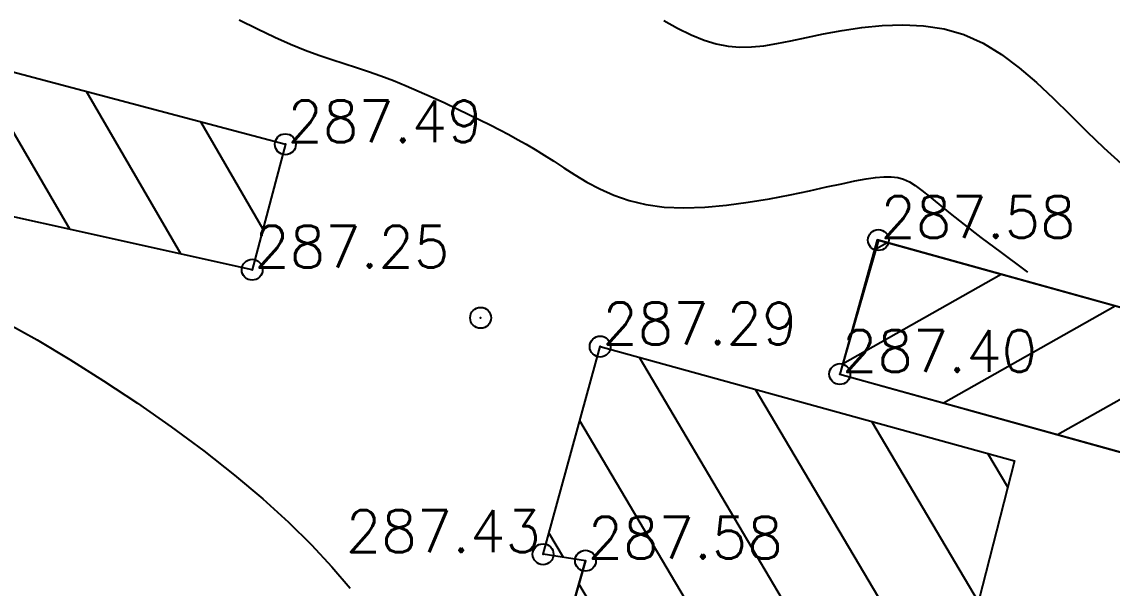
# Model space of a CAD drawing. Header units: millimetres. Extents: x 524954 to 526204, y 9523489 to 9524010.
# Drawn here: x 525927.74 to 525953.82, y 9523738.42 to 9523751.95 of the extents above; entities that cross this region are included whole.
import ezdxf
from ezdxf.enums import TextEntityAlignment as Align

# ---------------------------------------------------------------- set-up
doc = ezdxf.new("R2010")
doc.units = ezdxf.units.MM
doc.header["$PDMODE"] = 32
doc.header["$PDSIZE"] = 0.5
for name, color, linetype in [('Bati', 6, 'Continuous'), ('Bati_H', 1, 'Continuous'), ('Cloture', 7, 'Continuous'), ('CN_01_00', 3, 'Continuous'), ('CN_02_00', 4, 'Continuous'), ('TopoAlt', 3, 'Continuous'), ('TOPOJIS', 7, 'Continuous')]:
    doc.layers.add(name, color=color, linetype=linetype)
doc.styles.add('Simplex 1.0', font='Simplex.shx', dxfattribs={"width": 0.99, "height": 1})

# ---------------------------------------------------------------- blocks, each defined once
blk = doc.blocks.new('TCPOINT M')
at = {"color": 0}
blk.add_point((0, 0), dxfattribs=at)
at = {"layer": 'TopoAlt', "style": 'Simplex 1.0', "width": 0.99}
blk.add_attdef('ALT', (0.15, 0.15), '', height=1, dxfattribs=at)

msp = doc.modelspace()

# ---------------------------------------------------------------- hatches: boundary and pattern name
at = {"layer": 'Bati_H'}
h = msp.add_hatch(dxfattribs=at)
h.set_pattern_fill('_U', color=256, scale=2, angle=-59.8423, style=0, pattern_type=0)
h.set_pattern_definition([(300.157708346, (0, 0), (1.72929171978, 1.0047637274), [])])
h.paths.add_polyline_path([(525934.047, 9523749.028), (525933.253, 9523746.03), (525923.191, 9523748.26), (525924.093, 9523751.665)])
h = msp.add_hatch(dxfattribs=at)
h.set_pattern_fill('_U', color=256, scale=2, angle=29.4835, style=0, pattern_type=0)
h.set_pattern_definition([(29.48347552, (0, 0), (-0.98434504664, 1.74099535587), [])])
h.paths.add_polyline_path([(525947.304, 9523743.537), (525955.421, 9523741.284), (525956.343, 9523744.486), (525948.226, 9523746.739), (525948.195, 9523746.748)])
h = msp.add_hatch(dxfattribs=at)
h.set_pattern_fill('_U', color=256, scale=2, angle=-59.3667, style=0, pattern_type=0)
h.set_pattern_definition([(300.633337897, (0, 0), (1.72089138496, 1.01908431505), [])])
h.paths.add_polyline_path([(525951.483, 9523741.466), (525948.749, 9523730.793), (525939.543, 9523733.151), (525941.224, 9523739.077), (525940.209, 9523739.231), (525941.575, 9523744.194)])

# ---------------------------------------------------------------- linework, layer by layer
at = {"layer": 'Bati', "flags": 128}
for points in [[(525934.047, 9523749.028), (525933.253, 9523746.03), (525923.191, 9523748.26), (525924.093, 9523751.665)], [(525947.304, 9523743.537), (525955.421, 9523741.284), (525956.343, 9523744.486), (525948.226, 9523746.739), (525948.195, 9523746.748)], [(525951.483, 9523741.466), (525948.749, 9523730.793), (525939.543, 9523733.151), (525941.224, 9523739.077), (525940.209, 9523739.231), (525941.575, 9523744.194), (525951.483, 9523741.466), (525951.483, 9523741.466)]]:
    msp.add_lwpolyline(points, close=True, dxfattribs=at)
at = {"layer": 'Cloture'}
for p, q in [((525948.226, 9523746.739), (525947.304, 9523743.537)), ((525948.226, 9523746.739), (525956.327, 9523744.49)), ((525947.304, 9523743.537), (525955.405, 9523741.288))]:
    msp.add_line(p, q, dxfattribs=at)
at = {"layer": 'Cloture', "flags": 128}
for points in [[(525941.224, 9523739.077), (525940.209, 9523739.231), (525941.575, 9523744.194), (525951.483, 9523741.466), (525948.749, 9523730.793)], [(525941.224, 9523739.077), (525939.543, 9523733.151), (525948.604, 9523730.83)]]:
    msp.add_lwpolyline(points, dxfattribs=at)
at = {"layer": 'CN_01_00', "flags": 128}
for points, elevation in [([(525943.094, 9523751.989), (525943.427, 9523751.805), (525943.75, 9523751.645), (525944.059, 9523751.516), (525944.351, 9523751.425), (525944.633, 9523751.371), (525944.911, 9523751.348), (525945.193, 9523751.354), (525945.486, 9523751.384), (525945.798, 9523751.434), (525946.136, 9523751.5), (525946.508, 9523751.578), (525946.918, 9523751.664), (525947.361, 9523751.747), (525947.829, 9523751.818), (525948.315, 9523751.868), (525948.809, 9523751.886), (525949.306, 9523751.862), (525949.796, 9523751.786), (525950.273, 9523751.648), (525950.729, 9523751.442), (525951.167, 9523751.175), (525951.591, 9523750.859), (525952.004, 9523750.506), (525952.409, 9523750.127), (525952.811, 9523749.732), (525953.214, 9523749.334), (525953.62, 9523748.945), (525954.032, 9523748.571)], 289), ([(525925.249, 9523745.732), (525925.417, 9523745.672), (525926.023, 9523745.421), (525926.67, 9523745.121), (525927.364, 9523744.766), (525928.109, 9523744.352), (525928.893, 9523743.886), (525929.699, 9523743.379), (525930.512, 9523742.839), (525931.316, 9523742.277), (525932.094, 9523741.702), (525932.832, 9523741.124), (525933.512, 9523740.553), (525934.123, 9523739.996), (525934.669, 9523739.456), (525935.158, 9523738.93), (525935.598, 9523738.42)], 287)]:
    msp.add_lwpolyline(points, dxfattribs=dict(at, elevation=elevation))
at = {"layer": 'CN_02_00', "elevation": 288, "flags": 128}
msp.add_lwpolyline([(525932.94, 9523752.004), (525933.379, 9523751.784), (525933.792, 9523751.588), (525934.172, 9523751.421), (525934.522, 9523751.28), (525934.85, 9523751.159), (525935.159, 9523751.052), (525935.456, 9523750.955), (525935.747, 9523750.862), (525936.036, 9523750.766), (525936.329, 9523750.663), (525936.631, 9523750.549), (525936.939, 9523750.424), (525937.249, 9523750.292), (525937.558, 9523750.155), (525937.861, 9523750.015), (525938.155, 9523749.877), (525938.436, 9523749.741), (525938.7, 9523749.612), (525938.945, 9523749.49), (525939.173, 9523749.374), (525939.39, 9523749.26), (525939.6, 9523749.146), (525939.808, 9523749.029), (525940.018, 9523748.905), (525940.235, 9523748.771), (525940.463, 9523748.624), (525940.707, 9523748.464), (525940.969, 9523748.295), (525941.254, 9523748.125), (525941.563, 9523747.962), (525941.9, 9523747.814), (525942.267, 9523747.686), (525942.668, 9523747.588), (525943.105, 9523747.527), (525943.578, 9523747.508), (525944.079, 9523747.525), (525944.596, 9523747.572), (525945.115, 9523747.642), (525945.627, 9523747.728), (525946.117, 9523747.823), (525946.576, 9523747.919), (525946.99, 9523748.009), (525947.352, 9523748.087), (525947.663, 9523748.152), (525947.931, 9523748.202), (525948.161, 9523748.236), (525948.36, 9523748.253), (525948.534, 9523748.252), (525948.689, 9523748.231), (525948.831, 9523748.191), (525948.968, 9523748.129), (525949.109, 9523748.042), (525949.266, 9523747.927), (525949.45, 9523747.779), (525949.673, 9523747.596), (525949.944, 9523747.374), (525950.276, 9523747.109), (525950.679, 9523746.797), (525951.159, 9523746.439), (525951.7, 9523746.043), (525951.792, 9523745.976)], dxfattribs=at)

# ---------------------------------------------------------------- block references
at = {"layer": 'TOPOJIS'}
ref = msp.add_blockref('TCPOINT M', (525934.047, 9523749.028, 287.49), dxfattribs=at)
ref.add_attrib('ALT', '287.49', (525934.097, 9523749.078, 287.49), dxfattribs={"layer": 'TopoAlt', "height": 1, "style": 'Simplex 1.0', "width": 0.99})
ref = msp.add_blockref('TCPOINT M', (525948.226, 9523746.739, 287.58), dxfattribs=at)
ref.add_attrib('ALT', '287.58', (525948.276, 9523746.789, 287.58), dxfattribs={"layer": 'TopoAlt', "height": 1, "style": 'Simplex 1.0', "width": 0.99})
ref = msp.add_blockref('TCPOINT M', (525933.253, 9523746.03, 287.25), dxfattribs=at)
ref.add_attrib('ALT', '287.25', (525933.303, 9523746.08, 287.25), dxfattribs={"layer": 'TopoAlt', "height": 1, "style": 'Simplex 1.0', "width": 0.99})
msp.add_blockref('TCPOINT M', (525938.716, 9523744.881, 287.14), dxfattribs=at)
ref = msp.add_blockref('TCPOINT M', (525941.575, 9523744.194, 287.29), dxfattribs=at)
ref.add_attrib('ALT', '287.29', (525941.625, 9523744.244, 287.29), dxfattribs={"layer": 'TopoAlt', "height": 1, "style": 'Simplex 1.0', "width": 0.99})
ref = msp.add_blockref('TCPOINT M', (525947.304, 9523743.537, 287.4), dxfattribs=at)
ref.add_attrib('ALT', '287.40', (525947.354, 9523743.587, 287.4), dxfattribs={"layer": 'TopoAlt', "height": 1, "style": 'Simplex 1.0', "width": 0.99})
ref = msp.add_blockref('TCPOINT M', (525940.209, 9523739.231, 287.43), dxfattribs=at)
ref.add_attrib('ALT', '287.43', dxfattribs={"layer": 'TopoAlt', "height": 1, "style": 'Simplex 1.0', "width": 0.99}).set_placement((525940.159, 9523739.281, 287.43), align=Align.RIGHT)
ref = msp.add_blockref('TCPOINT M', (525941.224, 9523739.077, 287.58), dxfattribs=at)
ref.add_attrib('ALT', '287.58', (525941.274, 9523739.127, 287.58), dxfattribs={"layer": 'TopoAlt', "height": 1, "style": 'Simplex 1.0', "width": 0.99})

doc.saveas('drawing.dxf')
